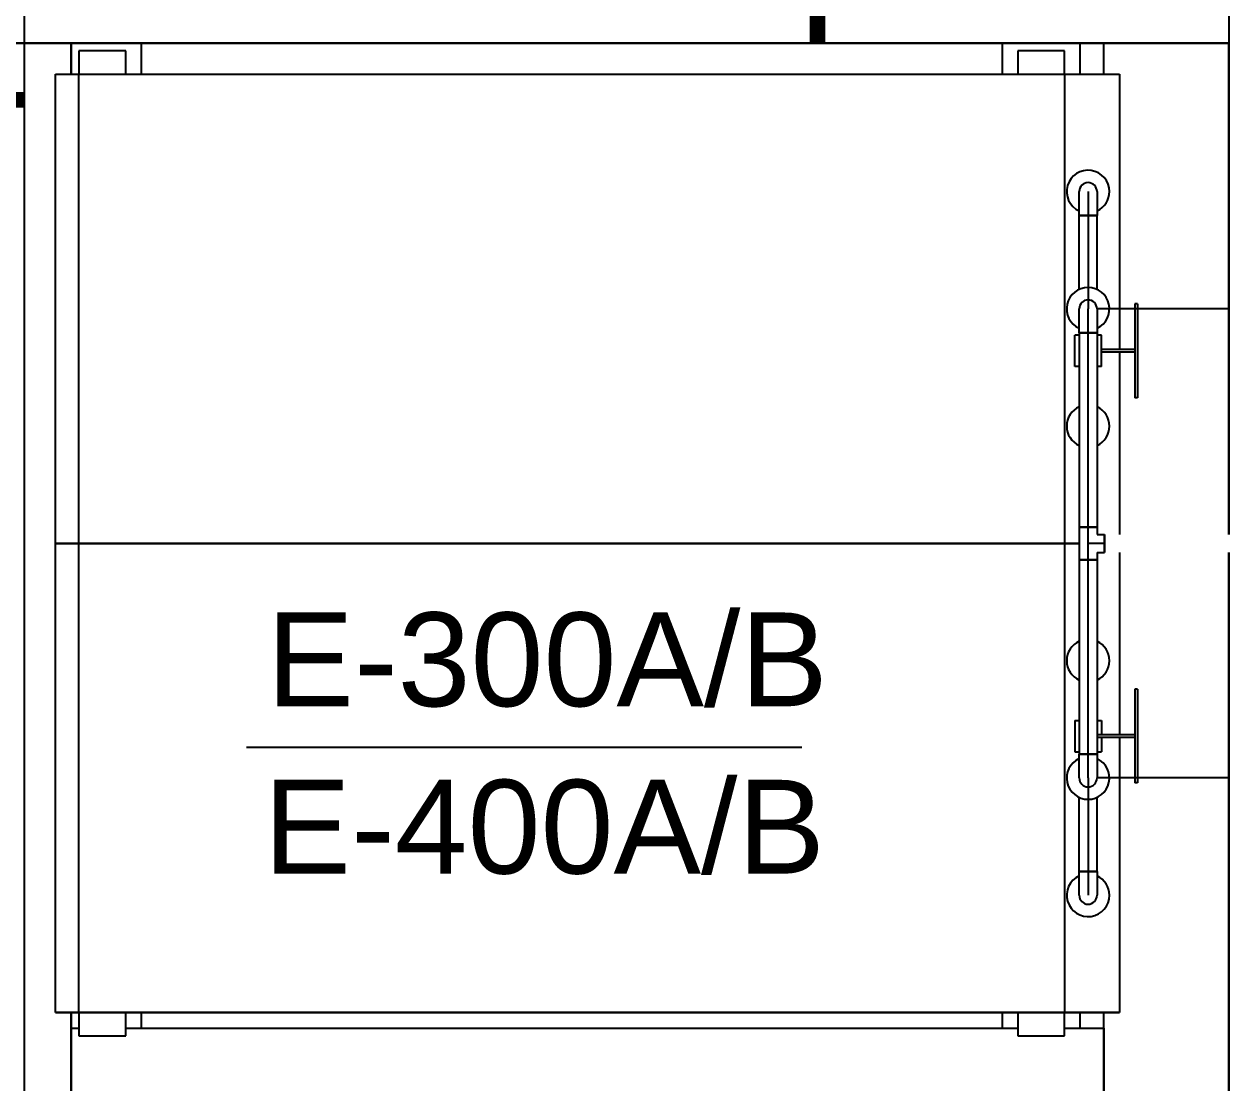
# Model space of a CAD drawing. Header units: inches. Extents: x 517790 to 538444, y 301815 to 302461.
# Drawn here: x 517875.72 to 517882.99, y 302313.68 to 302320.08 of the extents above; entities that cross this region are included whole.
import ezdxf

# ---------------------------------------------------------------- set-up
doc = ezdxf.new("R2010")
doc.units = ezdxf.units.IN
doc.header["$MEASUREMENT"] = 0
doc.linetypes.add('BLAST PROOF PARTITION-EMBED 1_DWG$0$DIVIDE2', pattern=[0.625, 0.25, -0.125, 0, -0.125, 0, -0.125])
doc.layers.add('电气-接地设计-接地线', color=3, linetype='接地线')
doc.layers.add('硅胶总平面底图 工艺装置区', color=253, linetype='Continuous')
doc.styles.add('EESLTYPE', font='TXT.shx')
doc.styles.get("Standard").update_dxf_attribs({"font": 'arial.ttf'})
doc.linetypes.add('接地线', pattern='A,500,["/",EESLTYPE,S=200,R=0,X=0,Y=-100],-200,60,-200', length=960)

msp = doc.modelspace()

# ---------------------------------------------------------------- linework, layer by layer
at = {"layer": '电气-接地设计-接地线', "color": 1, "linetype": '接地线', "ltscale": 0.005, "const_width": 0.0944}
for points in [[(517880.5072, 302319.9614), (517880.5072, 302322.9822)], [(517874.657, 302319.6371), (517875.7205, 302319.6181)]]:
    msp.add_lwpolyline(points, dxfattribs=at)
at = {"layer": '硅胶总平面底图 工艺装置区', "linetype": 'BLAST PROOF PARTITION-EMBED 1_DWG$0$DIVIDE2', "lineweight": -3, "ltscale": 400}
msp.add_line((517875.7208, 302348.8476), (517875.7208, 302291.2639), dxfattribs=at)
at = {"layer": '硅胶总平面底图 工艺装置区', "color": 253, "linetype": 'Continuous', "lineweight": -3}
for p, q in [((517882.9895, 302320.7166), (517882.9895, 302319.9614)), ((517882.9895, 302320.7166), (517882.9895, 302319.9614)), ((517875.2488, 302319.9614), (517876.004, 302319.9614)), ((517875.2488, 302319.9614), (517876.004, 302319.9614)), ((517882.9895, 302319.9614), (517875.2488, 302319.9614)), ((517875.2488, 302319.9614), (517882.9895, 302319.9614)), ((517876.004, 302319.9614), (517876.004, 302319.7726)), ((517876.004, 302319.7726), (517876.004, 302319.9614)), ((517876.4288, 302319.7726), (517876.4288, 302319.9614)), ((517876.4288, 302319.7726), (517876.4288, 302319.9614)), ((517881.6208, 302319.9614), (517881.6208, 302319.7726)), ((517881.6208, 302319.9614), (517881.6208, 302319.7726)), ((517882.0928, 302319.7726), (517882.0928, 302319.9614)), ((517882.0928, 302319.7726), (517882.0928, 302319.9614)), ((517882.2344, 302319.7726), (517882.2344, 302319.9614)), ((517882.2344, 302319.7726), (517882.2344, 302319.9614)), ((517882.2344, 302319.9614), (517882.9895, 302319.9614)), ((517882.2344, 302319.9614), (517882.9895, 302319.9614)), ((517882.9895, 302319.9614), (517882.9895, 302316.9945)), ((517882.9895, 302316.9945), (517882.9895, 302319.9614)), ((517876.0512, 302319.9142), (517876.0512, 302319.7726)), ((517876.0512, 302319.9142), (517876.0512, 302319.7726)), ((517876.3344, 302319.9142), (517876.0512, 302319.9142)), ((517876.3344, 302319.9142), (517876.0512, 302319.9142)), ((517876.3344, 302319.7726), (517876.3344, 302319.9142)), ((517876.3344, 302319.7726), (517876.3344, 302319.9142)), ((517881.9984, 302319.9142), (517881.7152, 302319.9142)), ((517881.9984, 302319.9142), (517881.7152, 302319.9142)), ((517881.7152, 302319.9142), (517881.7152, 302319.7726)), ((517881.7152, 302319.9142), (517881.7152, 302319.7726)), ((517881.9984, 302319.7726), (517881.9984, 302319.9142)), ((517881.9984, 302319.7726), (517881.9984, 302319.9142)), ((517875.9096, 302319.7726), (517876.0512, 302319.7726)), ((517875.9096, 302319.7726), (517876.0512, 302319.7726)), ((517875.9096, 302316.9406), (517875.9096, 302319.7726)), ((517875.9096, 302316.9406), (517875.9096, 302319.7726)), ((517876.0512, 302319.7726), (517881.9984, 302319.7726)), ((517876.0512, 302319.7726), (517881.9984, 302319.7726)), ((517876.0512, 302316.9406), (517876.0512, 302319.7726)), ((517876.0512, 302316.9406), (517876.0512, 302319.7726)), ((517881.9984, 302319.7726), (517881.9984, 302316.9406)), ((517881.9984, 302319.7726), (517881.9984, 302316.9406)), ((517881.9984, 302319.7726), (517882.3288, 302319.7726)), ((517881.9984, 302319.7726), (517882.3288, 302319.7726)), ((517882.3288, 302319.7726), (517882.3288, 302318.1116)), ((517882.3288, 302319.7726), (517882.3288, 302318.1116)), ((517882.086, 302318.9207), (517882.086, 302319.0646)), ((517882.14, 302319.0646), (517882.14, 302318.9207)), ((517882.1939, 302319.0646), (517882.1939, 302318.9207)), ((517882.086, 302318.9207), (517882.1939, 302318.9207)), ((517882.086, 302318.4736), (517882.086, 302318.9207)), ((517882.1939, 302318.9207), (517882.086, 302318.9207)), ((517882.14, 302318.9207), (517882.14, 302318.4855)), ((517882.14, 302318.9207), (517882.14, 302318.9207)), ((517882.14, 302318.9207), (517882.14, 302318.9207)), ((517882.1939, 302318.4736), (517882.1939, 302318.9207)), ((517882.14, 302318.4855), (517882.14, 302318.4554)), ((517882.14, 302318.4554), (517882.14, 302318.4554)), ((517882.14, 302318.4554), (517882.14, 302318.3566)), ((517882.086, 302318.2127), (517882.086, 302318.3566)), ((517882.14, 302318.2127), (517882.14, 302318.3566)), ((517882.2387, 302318.3566), (517882.1913, 302318.3566)), ((517882.1939, 302318.3566), (517882.1939, 302318.2127)), ((517882.2387, 302318.3566), (517882.2387, 302318.3566)), ((517882.9895, 302318.3566), (517882.2387, 302318.3566)), ((517882.4222, 302318.3868), (517882.4222, 302317.8204)), ((517882.4383, 302318.3868), (517882.4222, 302318.3868)), ((517882.4383, 302318.3868), (517882.4383, 302317.8204)), ((517882.086, 302318.2127), (517882.1939, 302318.2127)), ((517882.1939, 302318.2127), (517882.086, 302318.2127)), ((517882.086, 302318.2127), (517882.086, 302317.0394)), ((517882.14, 302318.2127), (517882.14, 302318.2127)), ((517882.14, 302318.2127), (517882.14, 302318.2127)), ((517882.14, 302317.0394), (517882.14, 302318.2127)), ((517882.1939, 302318.2127), (517882.1939, 302317.0394)), ((517882.086, 302318.198), (517882.0597, 302318.198)), ((517882.0597, 302318.0092), (517882.0597, 302318.198)), ((517882.2202, 302318.198), (517882.1939, 302318.198)), ((517882.2202, 302318.0092), (517882.2202, 302318.198)), ((517882.4222, 302318.1116), (517882.2202, 302318.1116)), ((517882.4222, 302318.0956), (517882.2202, 302318.0956)), ((517882.3288, 302318.0956), (517882.3288, 302316.9945)), ((517882.3288, 302318.0956), (517882.3288, 302316.9945)), ((517882.086, 302318.0092), (517882.0597, 302318.0092)), ((517882.2202, 302318.0092), (517882.1939, 302318.0092)), ((517882.4383, 302317.8204), (517882.4222, 302317.8204)), ((517882.086, 302317.0394), (517882.1939, 302317.0394)), ((517882.086, 302317.0394), (517882.086, 302316.8418)), ((517882.1939, 302317.0394), (517882.086, 302317.0394)), ((517882.14, 302317.0394), (517882.14, 302317.0394)), ((517882.14, 302316.8418), (517882.14, 302317.0394)), ((517882.14, 302317.0394), (517882.14, 302317.0393)), ((517882.1939, 302317.0394), (517882.1939, 302316.9945)), ((517882.1939, 302316.9945), (517882.2387, 302316.9945)), ((517882.2387, 302316.9945), (517882.2387, 302316.8866)), ((517882.2387, 302316.9406), (517882.2387, 302316.9945)), ((517876.0512, 302316.9406), (517875.9096, 302316.9406)), ((517875.9096, 302316.9406), (517876.0512, 302316.9406)), ((517875.9096, 302314.1086), (517875.9096, 302316.9406)), ((517875.9096, 302314.1086), (517875.9096, 302316.9406)), ((517875.9096, 302316.9406), (517876.0512, 302316.9406)), ((517875.9096, 302316.9406), (517876.0512, 302316.9406)), ((517881.9984, 302316.9406), (517876.0512, 302316.9406)), ((517876.0512, 302316.9406), (517881.9984, 302316.9406)), ((517876.0512, 302316.9406), (517881.9984, 302316.9406)), ((517876.0512, 302316.9406), (517881.9984, 302316.9406)), ((517876.0512, 302314.1086), (517876.0512, 302316.9406)), ((517876.0512, 302314.1086), (517876.0512, 302316.9406)), ((517882.086, 302316.9406), (517881.9984, 302316.9406)), ((517881.9984, 302316.9406), (517882.086, 302316.9406)), ((517881.9984, 302316.9406), (517882.086, 302316.9406)), ((517881.9984, 302316.9406), (517882.086, 302316.9406)), ((517881.9984, 302316.9406), (517881.9984, 302314.1086)), ((517881.9984, 302316.9406), (517881.9984, 302314.1086)), ((517882.2387, 302316.9406), (517882.14, 302316.9406)), ((517882.2387, 302316.9406), (517882.2387, 302316.9406)), ((517882.2387, 302316.8866), (517882.2387, 302316.9406)), ((517882.086, 302316.8418), (517882.1939, 302316.8418)), ((517882.1939, 302316.8418), (517882.086, 302316.8418)), ((517882.086, 302316.8418), (517882.086, 302315.6684)), ((517882.14, 302316.8418), (517882.14, 302316.8418)), ((517882.14, 302315.6684), (517882.14, 302316.8418)), ((517882.1939, 302316.8866), (517882.1939, 302316.8418)), ((517882.1939, 302316.8866), (517882.2387, 302316.8866)), ((517882.1939, 302316.8418), (517882.1939, 302315.6684)), ((517882.3288, 302316.8866), (517882.3288, 302315.7856)), ((517882.3288, 302316.8866), (517882.3288, 302315.7856)), ((517882.9895, 302316.8866), (517882.9895, 302310.3866)), ((517882.9895, 302310.3866), (517882.9895, 302316.8866)), ((517882.4222, 302316.0608), (517882.4222, 302315.4944)), ((517882.4383, 302316.0608), (517882.4222, 302316.0608)), ((517882.4383, 302316.0608), (517882.4383, 302315.4944)), ((517882.0597, 302315.872), (517882.086, 302315.872)), ((517882.0597, 302315.872), (517882.0597, 302315.6832)), ((517882.1939, 302315.872), (517882.2202, 302315.872)), ((517882.2202, 302315.872), (517882.2202, 302315.7856)), ((517882.4222, 302315.7856), (517882.1939, 302315.7856)), ((517882.4222, 302315.7696), (517882.1939, 302315.7696)), ((517882.2202, 302315.7696), (517882.2202, 302315.6832)), ((517882.3288, 302315.7696), (517882.3288, 302314.1086)), ((517882.3288, 302315.7696), (517882.3288, 302314.1086)), ((517882.0597, 302315.6832), (517882.086, 302315.6832)), ((517882.1939, 302315.6684), (517882.086, 302315.6684)), ((517882.086, 302315.6684), (517882.1939, 302315.6684)), ((517882.086, 302315.5246), (517882.086, 302315.6684)), ((517882.14, 302315.6684), (517882.14, 302315.6684)), ((517882.14, 302315.6684), (517882.14, 302315.6684)), ((517882.14, 302315.5246), (517882.14, 302315.6684)), ((517882.1939, 302315.6832), (517882.2202, 302315.6832)), ((517882.1939, 302315.6684), (517882.1939, 302315.5246)), ((517882.14, 302315.5246), (517882.14, 302315.4258)), ((517882.2387, 302315.5246), (517882.1913, 302315.5246)), ((517882.2387, 302315.5246), (517882.2387, 302315.5246)), ((517882.9895, 302315.5246), (517882.2387, 302315.5246)), ((517882.4383, 302315.4944), (517882.4222, 302315.4944)), ((517882.086, 302314.9605), (517882.086, 302315.4075)), ((517882.14, 302315.4258), (517882.14, 302315.3957)), ((517882.14, 302315.4258), (517882.14, 302315.4258)), ((517882.14, 302315.4258), (517882.14, 302315.4258)), ((517882.14, 302315.3957), (517882.14, 302314.9605)), ((517882.1939, 302314.9605), (517882.1939, 302315.4075)), ((517882.1939, 302314.9605), (517882.086, 302314.9605)), ((517882.086, 302314.8166), (517882.086, 302314.9605)), ((517882.086, 302314.9605), (517882.1939, 302314.9605)), ((517882.14, 302314.9604), (517882.14, 302314.9605)), ((517882.14, 302314.9605), (517882.14, 302314.8166)), ((517882.14, 302314.9604), (517882.14, 302314.9604)), ((517882.1939, 302314.9605), (517882.1939, 302314.8166)), ((517876.0512, 302314.1086), (517875.9096, 302314.1086)), ((517875.9096, 302314.1086), (517876.0512, 302314.1086)), ((517876.004, 302314.1086), (517876.004, 302313.1646)), ((517876.004, 302313.1646), (517876.004, 302314.1086)), ((517881.9984, 302314.1086), (517876.0512, 302314.1086)), ((517876.0512, 302314.1086), (517881.9984, 302314.1086)), ((517876.0512, 302314.1086), (517876.0512, 302313.967)), ((517876.0512, 302314.1086), (517876.0512, 302313.967)), ((517876.3344, 302313.967), (517876.3344, 302314.1086)), ((517876.3344, 302313.967), (517876.3344, 302314.1086)), ((517876.4288, 302314.0142), (517876.4288, 302314.1086)), ((517876.4288, 302314.0142), (517876.4288, 302314.1086)), ((517881.6208, 302314.1086), (517881.6208, 302314.0142)), ((517881.6208, 302314.1086), (517881.6208, 302314.0142)), ((517881.7152, 302314.1086), (517881.7152, 302313.967)), ((517881.7152, 302314.1086), (517881.7152, 302313.967)), ((517881.9984, 302313.967), (517881.9984, 302314.1086)), ((517881.9984, 302313.967), (517881.9984, 302314.1086)), ((517882.3288, 302314.1086), (517881.9984, 302314.1086)), ((517881.9984, 302314.1086), (517882.3288, 302314.1086)), ((517882.0928, 302314.0142), (517882.0928, 302314.1086)), ((517882.0928, 302314.0142), (517882.0928, 302314.1086)), ((517882.2344, 302313.1646), (517882.2344, 302314.1086)), ((517882.2344, 302313.1646), (517882.2344, 302314.1086)), ((517876.004, 302313.259), (517876.004, 302314.0142)), ((517876.004, 302313.259), (517876.004, 302314.0142)), ((517876.004, 302314.0142), (517876.0512, 302314.0142)), ((517876.004, 302314.0142), (517876.0512, 302314.0142)), ((517876.3344, 302314.0142), (517881.7152, 302314.0142)), ((517876.3344, 302314.0142), (517881.7152, 302314.0142)), ((517881.9984, 302314.0142), (517882.2344, 302314.0142)), ((517881.9984, 302314.0142), (517882.2344, 302314.0142)), ((517882.2344, 302314.0142), (517882.2344, 302313.259)), ((517882.2344, 302314.0142), (517882.2344, 302313.259)), ((517876.0512, 302313.967), (517876.3344, 302313.967)), ((517876.0512, 302313.967), (517876.3344, 302313.967)), ((517881.7152, 302313.967), (517881.9984, 302313.967)), ((517881.7152, 302313.967), (517881.9984, 302313.967))]:
    msp.add_line(p, q, dxfattribs=at)
at = {"layer": '硅胶总平面底图 工艺装置区', "color": 253}
msp.add_line((517877.0629, 302315.7109), (517880.4138, 302315.7109), dxfattribs=at)
at = {"layer": '硅胶总平面底图 工艺装置区', "color": 253, "linetype": 'Continuous', "lineweight": -3}
for centre, radius, start, end in [((517882.14, 302319.0646), 0.1289, 0, 245.25347), ((517882.14, 302319.0646), 0.0539, 0, 180), ((517882.14, 302319.0646), 0.0539, 0, 180), ((517882.14, 302319.0646), 0.1289, 294.74653, 0), ((517882.14, 302318.3566), 0.1289, 294.74653, 245.25347), ((517882.14, 302318.3566), 0.0539, 0, 180), ((517882.14, 302318.3566), 0.0539, 0, 180), ((517882.14, 302317.6486), 0.1289, 114.74653, 245.25347), ((517882.14, 302317.6486), 0.1289, 0, 65.25347), ((517882.14, 302317.6486), 0.1289, 294.74653, 0), ((517882.14, 302316.2326), 0.1289, 114.74653, 245.25347), ((517882.14, 302316.2326), 0.1289, 0, 65.25347), ((517882.14, 302316.2326), 0.1289, 294.74653, 0), ((517882.14, 302315.5246), 0.1289, 114.74653, 65.25347), ((517882.14, 302315.5246), 0.0539, 180, 0), ((517882.14, 302315.5246), 0.0539, 180, 0), ((517882.14, 302314.8166), 0.1289, 114.74653, 0), ((517882.14, 302314.8166), 0.1289, 0, 65.25347), ((517882.14, 302314.8166), 0.0539, 180, 0), ((517882.14, 302314.8166), 0.0539, 180, 0)]:
    msp.add_arc(centre, radius, start, end, dxfattribs=at)

# ---------------------------------------------------------------- texts
at = {"layer": '硅胶总平面底图 工艺装置区', "color": 9}
for s, p in [('E-300A/B', (517877.1834, 302315.9575)), ('E-400A/B', (517877.1657, 302314.9473))]:
    msp.add_text(s, height=0.5664, dxfattribs=at).set_placement(p)

doc.saveas('drawing.dxf')
